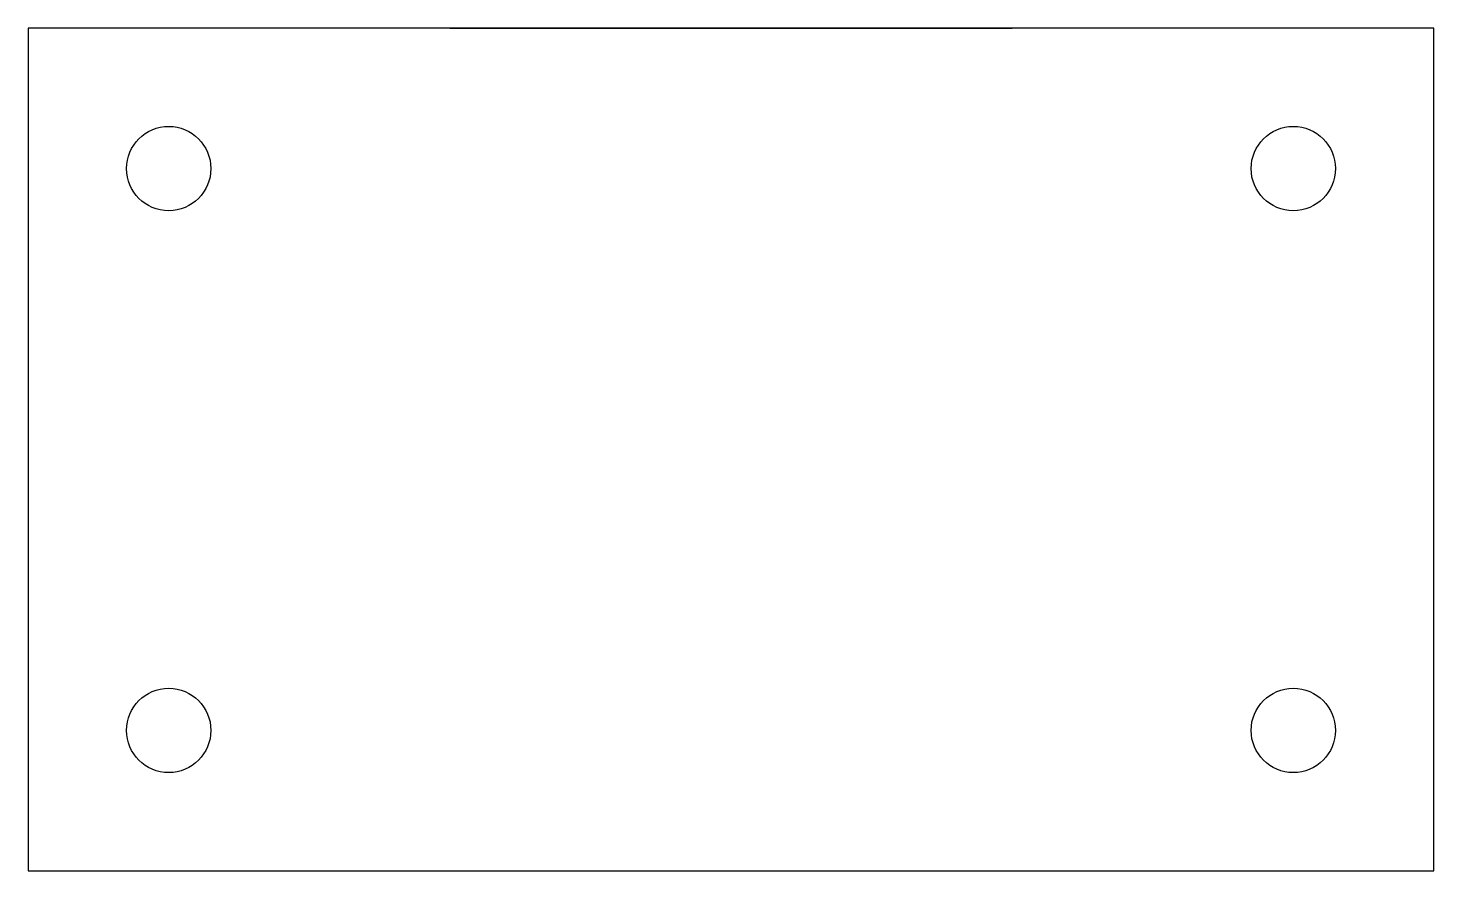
# Model space of a CAD drawing. Header units: millimetres. Extents: x 0 to 100, y 0 to 60.
import ezdxf

# ---------------------------------------------------------------- set-up
doc = ezdxf.new("R2010")
doc.units = ezdxf.units.MM

msp = doc.modelspace()

# ---------------------------------------------------------------- linework, layer by layer
for p, q in [((100, 60), (0, 60)), ((0, 60), (0.004, 0)), ((30, 60), (70, 60)), ((100, 0), (100, 60)), ((0, 0), (100, 0)), ((0, 0), (100, 0))]:
    msp.add_line(p, q)
for centre in [(10, 50), (90, 50), (10, 10), (90, 10)]:
    msp.add_circle(centre, 3)

doc.saveas('drawing.dxf')
